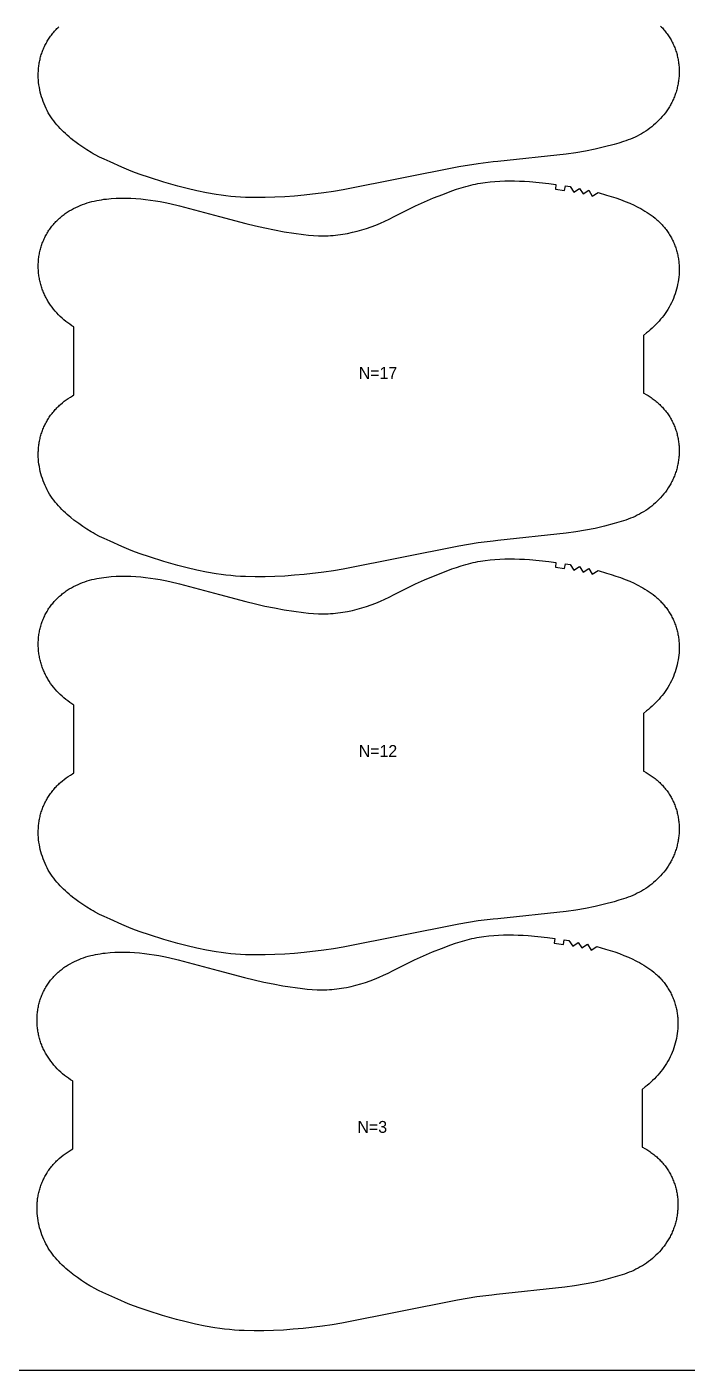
# Model space of a CAD drawing. Header units: inches. Extents: x -4 to 1930, y -82 to 1056.
# Drawn here: x 545 to 822, y -82 to 483 of the extents above; entities that cross this region are included whole.
import ezdxf

# ---------------------------------------------------------------- set-up
doc = ezdxf.new("R2010")
doc.units = ezdxf.units.IN

msp = doc.modelspace()

# ---------------------------------------------------------------- linework, layer by layer
at = {"layer": '1'}
for points in [[(-4.3819, -81.764), (1930.445, -81.764), (1930.445, 1055.9163), (-4.3819, 1055.9163), (-4.3819, -81.764)], [(661.168, 395.399), (663.2211, 395.1812), (665.2785, 395.014), (667.339, 394.9087), (668.3699, 394.8828), (669.401, 394.8766), (670.4322, 394.8914), (671.4631, 394.927), (672.4932, 394.9831), (673.5221, 395.0593), (674.5496, 395.1553), (675.5751, 395.2706), (676.5983, 395.4051), (677.6187, 395.5582), (678.6361, 395.7296), (679.6502, 395.9189), (681.6682, 396.3489), (683.6716, 396.8439), (685.6594, 397.3998), (687.6304, 398.0132), (689.5825, 398.6839), (691.5132, 399.4124), (693.4201, 400.1993), (695.3023, 401.0427), (697.1644, 401.931), (699.251, 402.9763), (708.2356, 407.4775), (711.9916, 409.1877), (715.7935, 410.7944), (719.6305, 412.313), (723.5012, 413.7468), (725.4499, 414.4293), (727.4102, 415.076), (729.3851, 415.6719), (730.379, 415.9463), (731.3777, 416.2024), (732.3813, 416.4389), (733.3896, 416.656), (734.4021, 416.8541), (735.4183, 417.0338), (737.4598, 417.3402), (739.5102, 417.5795), (741.5662, 417.7567), (743.626, 417.8776), (745.6883, 417.9486), (747.752, 417.9763), (749.8157, 417.9658), (751.8788, 417.918), (753.9406, 417.8325), (756.0002, 417.709), (760.1116, 417.3534), (764.2124, 416.8837), (767.2025, 416.4878), (767.2037, 416.4876), (766.9269, 414.5038), (770.8419, 413.9172), (771.159, 415.8919), (773.1319, 415.5639), (774.7375, 413.2462), (777.0652, 414.8366), (778.6059, 412.4772), (780.9764, 413.9998), (782.4421, 411.5941), (784.8595, 413.0409), (788.467, 412.0321), (790.4417, 411.4304), (792.4041, 410.7905), (794.3506, 410.106), (796.278, 409.3704), (798.1825, 408.5776), (800.0598, 407.7223), (800.9869, 407.2697), (801.9054, 406.7998), (802.8149, 406.3118), (803.7148, 405.8051), (804.6042, 405.2792), (805.4815, 404.7328), (806.3444, 404.1647), (807.1911, 403.5739), (808.0194, 402.959), (808.8273, 402.3189), (809.6128, 401.6524), (809.9965, 401.3088), (810.3739, 400.9583), (810.7446, 400.6005), (811.1086, 400.2357), (811.4658, 399.8641), (811.8159, 399.4857), (812.159, 399.1006), (812.4949, 398.7092), (812.8235, 398.3115), (813.1446, 397.9076), (813.4582, 397.4978), (813.7641, 397.0821), (814.0622, 396.6608), (814.3525, 396.2339), (814.6347, 395.8017), (814.9088, 395.3642), (815.1746, 394.9217), (815.4321, 394.4743), (815.6811, 394.0221), (815.9216, 393.5654), (816.1535, 393.1042), (816.3766, 392.6388), (816.591, 392.1693), (816.7965, 391.6959), (816.9931, 391.2188), (817.1807, 390.7381), (817.3593, 390.254), (817.5287, 389.7667), (817.6889, 389.2763), (817.8398, 388.7831), (817.9814, 388.2872), (818.1135, 387.7887), (818.2361, 387.2878), (818.3491, 386.7848), (818.4525, 386.2797), (818.5463, 385.7728), (818.6306, 385.2642), (818.7055, 384.754), (818.7709, 384.2426), (818.8271, 383.7299), (818.8741, 383.2163), (818.9119, 382.7018), (818.9406, 382.1867), (818.9603, 381.6711), (818.973, 380.6391), (818.9505, 379.6072), (818.8934, 378.5768), (818.8022, 377.5491), (818.6776, 376.5252), (818.5199, 375.5059), (818.3298, 374.4919), (818.1077, 373.4843), (817.8542, 372.4839), (817.5699, 371.4915), (817.2551, 370.5079), (816.9104, 369.5343), (816.536, 368.5716), (816.1317, 367.6213), (815.6977, 366.6846), (815.2339, 365.7628), (814.7405, 364.8572), (814.2174, 363.969), (813.6646, 363.0996), (813.0826, 362.2499), (812.4728, 361.4198), (811.8372, 360.6087), (811.1776, 359.816), (810.496, 359.0414), (809.7941, 358.2842), (809.0739, 357.544), (808.3372, 356.8202), (807.5858, 356.1124), (806.8206, 355.42), (806.0423, 354.7426), (805.2516, 354.0797), (803.973, 353.063), (803.973, 328.8161), (804.1209, 328.7416), (805.0269, 328.2473), (805.916, 327.723), (806.7868, 327.1687), (807.2149, 326.8805), (807.6378, 326.5848), (808.0555, 326.2817), (808.4676, 325.9713), (808.874, 325.6536), (809.2745, 325.3285), (809.669, 324.9962), (810.0572, 324.6566), (810.4389, 324.3098), (810.814, 323.9558), (811.1824, 323.5946), (811.5437, 323.2264), (811.8979, 322.8513), (812.2449, 322.4695), (812.5845, 322.081), (812.9166, 321.6861), (813.241, 321.2848), (813.5575, 320.8774), (813.8661, 320.4639), (814.1666, 320.0446), (814.4588, 319.6194), (814.7426, 319.1887), (815.0179, 318.7525), (815.2844, 318.311), (815.5422, 317.8643), (815.791, 317.4126), (816.0307, 316.9559), (816.2612, 316.4946), (816.4825, 316.0288), (816.6947, 315.5587), (816.8976, 315.0844), (817.0912, 314.6063), (817.2754, 314.1244), (817.4504, 313.6391), (817.6159, 313.1504), (817.772, 312.6587), (817.9187, 312.164), (818.0559, 311.6666), (818.1835, 311.1666), (818.3016, 310.6644), (818.4101, 310.16), (818.509, 309.6537), (818.5983, 309.1457), (818.6779, 308.6361), (818.748, 308.1251), (818.8085, 307.6129), (818.8595, 307.0997), (818.901, 306.5856), (818.9331, 306.0708), (818.9557, 305.5554), (818.969, 305.0396), (818.973, 304.5237), (818.9677, 304.0077), (818.9531, 303.4918), (818.9293, 302.9763), (818.8963, 302.4612), (818.8541, 301.9468), (818.8028, 301.4332), (818.7424, 300.9205), (818.673, 300.4091), (818.5945, 299.8989), (818.5069, 299.3903), (818.4103, 298.8833), (818.3047, 298.3781), (818.1901, 297.875), (818.0665, 297.3741), (817.9339, 296.8756), (817.7923, 296.3796), (817.6417, 295.8863), (817.4822, 295.3959), (817.3137, 294.9085), (817.1364, 294.4244), (816.9501, 293.9437), (816.7549, 293.4666), (816.5508, 292.9932), (816.338, 292.5237), (816.1166, 292.0581), (815.8868, 291.5965), (815.6486, 291.1392), (815.4023, 290.686), (815.1481, 290.2372), (814.886, 289.7928), (814.3388, 288.9177), (813.7621, 288.0615), (813.157, 287.2249), (812.5247, 286.4088), (811.8664, 285.6139), (811.183, 284.8407), (810.4752, 284.0899), (809.744, 283.362), (808.9902, 282.6576), (808.2146, 281.9773), (807.418, 281.3215), (806.6014, 280.691), (805.7655, 280.0862), (804.9114, 279.5072), (804.0402, 278.9542), (803.973, 278.9143), (803.1529, 278.4272), (802.2506, 277.9263), (801.3343, 277.4516), (800.4052, 277.0031), (799.4643, 276.5811), (798.5127, 276.185), (797.5515, 275.813), (796.5819, 275.4625), (795.605, 275.131), (793.6342, 274.5155), (791.6483, 273.9468), (787.6557, 272.8976), (783.6378, 271.9594), (779.5932, 271.1367), (775.5251, 270.4404), (771.4378, 269.8726), (742.7097, 266.8042), (740.7709, 266.5738), (734.5138, 265.8303), (726.367, 264.5033), (677.7984, 254.8116), (673.7245, 254.1518), (669.6385, 253.5677), (661.4426, 252.5869), (657.3319, 252.2188), (653.2144, 251.9352), (649.0924, 251.7312), (644.9669, 251.6079), (640.8393, 251.5738), (636.7132, 251.6606), (634.6522, 251.7604), (632.5936, 251.9008), (630.5383, 252.0826), (628.4872, 252.307), (626.4411, 252.574), (624.4005, 252.881), (620.3362, 253.6013), (616.2956, 254.4418), (612.2772, 255.3832), (608.2798, 256.4103), (602.3559, 258.096), (596.4203, 259.963), (592.5075, 261.2804), (590.5659, 261.979), (588.6394, 262.7155), (586.7303, 263.4952), (584.8349, 264.3092), (579.8136, 266.5738), (577.3065, 267.7045), (575.4483, 268.601), (573.6165, 269.5475), (572.7134, 270.0444), (571.8191, 270.5575), (570.0572, 271.6301), (568.3306, 272.7602), (566.6389, 273.9432), (564.9829, 275.1758), (564.646, 275.4436), (563.3675, 276.4602), (562.5768, 277.1232), (561.7985, 277.8006), (561.0332, 278.493), (560.2818, 279.2008), (559.5452, 279.9246), (558.825, 280.6648), (558.1231, 281.422), (557.4414, 282.1966), (556.7818, 282.9893), (556.1462, 283.8004), (555.5365, 284.6305), (554.9544, 285.4802), (554.4017, 286.3496), (553.8786, 287.2378), (553.3851, 288.1434), (552.9214, 289.0652), (552.4874, 290.0019), (552.0831, 290.9522), (551.7086, 291.9148), (551.3639, 292.8885), (551.0492, 293.8721), (550.7648, 294.8645), (550.5113, 295.8649), (550.2893, 296.8725), (550.0991, 297.8864), (549.9415, 298.9058), (549.8168, 299.9297), (549.7257, 300.9574), (549.6685, 301.9878), (549.646, 303.0197), (549.6587, 304.0517), (549.6784, 304.5673), (549.7071, 305.0824), (549.745, 305.5969), (549.7919, 306.1105), (549.8481, 306.6232), (549.9136, 307.1346), (549.9884, 307.6447), (550.0727, 308.1534), (550.1665, 308.6603), (550.2699, 309.1654), (550.383, 309.6684), (550.5056, 310.1693), (550.6377, 310.6677), (550.7792, 311.1637), (550.9301, 311.6569), (551.0903, 312.1473), (551.2598, 312.6346), (551.4383, 313.1187), (551.6259, 313.5994), (551.8225, 314.0765), (552.0281, 314.5499), (552.2424, 315.0194), (552.4656, 315.4848), (552.6974, 315.946), (552.9379, 316.4027), (553.1869, 316.8549), (553.4444, 317.3023), (553.7103, 317.7448), (553.9844, 318.1823), (554.2666, 318.6145), (554.5568, 319.0414), (554.8549, 319.4627), (555.1609, 319.8784), (555.4744, 320.2882), (555.7956, 320.6921), (556.1241, 321.0898), (556.46, 321.4812), (556.8031, 321.8662), (557.1533, 322.2447), (557.5104, 322.6163), (557.8744, 322.9811), (558.2452, 323.3388), (558.6225, 323.6894), (559.0062, 324.033), (559.7917, 324.6995), (560.5997, 325.3396), (561.428, 325.9545), (562.2746, 326.5453), (563.1376, 327.1134), (564.0148, 327.6598), (564.646, 328.033), (564.646, 356.5337), (564.5789, 356.5736), (563.7076, 357.1266), (562.8536, 357.7056), (562.0177, 358.3104), (561.201, 358.941), (560.4045, 359.5967), (559.6289, 360.277), (558.875, 360.9814), (558.1438, 361.7093), (557.4361, 362.4601), (556.7527, 363.2333), (556.0943, 364.0282), (555.4621, 364.8443), (554.857, 365.6809), (554.2802, 366.5371), (553.7331, 367.4122), (553.471, 367.8566), (553.2167, 368.3054), (552.9704, 368.7586), (552.7323, 369.216), (552.5025, 369.6775), (552.2811, 370.1431), (552.0682, 370.6126), (551.8642, 371.086), (551.669, 371.5631), (551.4827, 372.0438), (551.3053, 372.5279), (551.1369, 373.0153), (550.9773, 373.5057), (550.8268, 373.999), (550.6852, 374.495), (550.5526, 374.9935), (550.429, 375.4944), (550.3143, 375.9976), (550.2087, 376.5027), (550.1121, 377.0097), (550.0246, 377.5183), (549.9461, 378.0285), (549.8766, 378.54), (549.8162, 379.0526), (549.765, 379.5662), (549.7228, 380.0806), (549.6898, 380.5957), (549.666, 381.1113), (549.6514, 381.6271), (549.646, 382.1431), (549.65, 382.659), (549.6633, 383.1748), (549.686, 383.6902), (549.7181, 384.205), (549.7596, 384.7191), (549.8106, 385.2324), (549.8711, 385.7446), (549.9411, 386.2555), (550.0208, 386.7651), (550.11, 387.2731), (550.2089, 387.7794), (550.3174, 388.2838), (550.4355, 388.786), (550.5632, 389.286), (550.7004, 389.7834), (550.847, 390.2781), (551.0032, 390.7698), (551.1687, 391.2585), (551.3436, 391.7439), (551.5279, 392.2257), (551.7215, 392.7038), (551.9244, 393.1781), (552.1365, 393.6482), (552.3579, 394.114), (552.5884, 394.5753), (552.8281, 395.032), (553.0769, 395.4837), (553.3346, 395.9304), (553.6012, 396.3719), (553.8765, 396.8081), (554.1603, 397.2389), (554.4525, 397.664), (554.753, 398.0833), (555.0615, 398.4968), (555.3781, 398.9042), (555.7025, 399.3055), (556.0345, 399.7004), (556.3741, 400.0889), (556.7211, 400.4707), (557.0753, 400.8458), (557.4367, 401.214), (557.805, 401.5752), (558.1801, 401.9292), (558.5619, 402.276), (558.9501, 402.6156), (559.3445, 402.9479), (559.7451, 403.273), (560.1515, 403.5907), (560.5636, 403.9011), (560.9812, 404.2042), (561.4042, 404.4999), (561.8322, 404.7882), (562.7031, 405.3424), (563.5922, 405.8668), (564.4981, 406.361), (565.4194, 406.8251), (566.3549, 407.2593), (567.3034, 407.6642), (568.2639, 408.0402), (569.2351, 408.3878), (570.216, 408.7075), (571.2054, 408.9997), (572.2023, 409.265), (573.2055, 409.5039), (574.2143, 409.7176), (575.2281, 409.9074), (576.2461, 410.0746), (577.2678, 410.2205), (578.2925, 410.3464), (580.3481, 410.5434), (582.4082, 410.6744), (584.4707, 410.7424), (586.5339, 410.7486), (588.5962, 410.6944), (590.6562, 410.5815), (592.7127, 410.414), (594.7652, 410.1965), (596.8126, 409.9335), (598.8543, 409.6287), (600.889, 409.2822), (602.9156, 408.893), (604.9331, 408.4605), (608.941, 407.4786), (625.8233, 402.9763), (636.8574, 400.0336), (640.8697, 399.0657), (644.8987, 398.1701), (648.9443, 397.3528), (653.0043, 396.6112), (661.168, 395.399)], [(661.168, 236.539), (663.2211, 236.3212), (665.2785, 236.154), (667.339, 236.0487), (668.3699, 236.0228), (669.401, 236.0166), (670.4322, 236.0314), (671.4631, 236.067), (672.4932, 236.1231), (673.5221, 236.1993), (674.5496, 236.2953), (675.5751, 236.4106), (676.5983, 236.5451), (677.6187, 236.6982), (678.6361, 236.8696), (679.6502, 237.0589), (681.6682, 237.4889), (683.6716, 237.9839), (685.6594, 238.5398), (687.6304, 239.1532), (689.5825, 239.8239), (691.5132, 240.5524), (693.4201, 241.3393), (695.3023, 242.1827), (697.1644, 243.071), (699.251, 244.1163), (708.2356, 248.6175), (711.9916, 250.3277), (715.7935, 251.9344), (719.6305, 253.453), (723.5012, 254.8868), (725.4499, 255.5693), (727.4102, 256.216), (729.3851, 256.8119), (730.379, 257.0863), (731.3777, 257.3424), (732.3813, 257.5789), (733.3896, 257.796), (734.4021, 257.9941), (735.4183, 258.1738), (737.4598, 258.4802), (739.5102, 258.7195), (741.5662, 258.8967), (743.626, 259.0176), (745.6883, 259.0886), (747.752, 259.1163), (749.8157, 259.1058), (751.8788, 259.058), (753.9406, 258.9725), (756.0002, 258.849), (760.1116, 258.4934), (764.2124, 258.0237), (767.2025, 257.6278), (767.2037, 257.6276), (766.9269, 255.6438), (770.8419, 255.0572), (771.159, 257.0319), (773.1319, 256.7039), (774.7375, 254.3862), (777.0652, 255.9766), (778.6059, 253.6172), (780.9764, 255.1398), (782.4421, 252.7341), (784.8595, 254.1809), (788.467, 253.1721), (790.4417, 252.5704), (792.4041, 251.9305), (794.3506, 251.246), (796.278, 250.5104), (798.1825, 249.7176), (800.0598, 248.8623), (800.9869, 248.4097), (801.9054, 247.9398), (802.8149, 247.4518), (803.7148, 246.9451), (804.6042, 246.4192), (805.4815, 245.8728), (806.3444, 245.3047), (807.1911, 244.7139), (808.0194, 244.099), (808.8273, 243.4589), (809.6128, 242.7924), (809.9965, 242.4488), (810.3739, 242.0983), (810.7446, 241.7405), (811.1086, 241.3757), (811.4658, 241.0041), (811.8159, 240.6257), (812.159, 240.2406), (812.4949, 239.8492), (812.8235, 239.4515), (813.1446, 239.0476), (813.4582, 238.6378), (813.7641, 238.2221), (814.0622, 237.8008), (814.3525, 237.3739), (814.6347, 236.9417), (814.9088, 236.5042), (815.1746, 236.0617), (815.4321, 235.6143), (815.6811, 235.1621), (815.9216, 234.7054), (816.1535, 234.2442), (816.3766, 233.7788), (816.591, 233.3093), (816.7965, 232.8359), (816.9931, 232.3588), (817.1807, 231.8781), (817.3593, 231.394), (817.5287, 230.9067), (817.6889, 230.4163), (817.8398, 229.9231), (817.9814, 229.4272), (818.1135, 228.9287), (818.2361, 228.4278), (818.3491, 227.9248), (818.4525, 227.4197), (818.5463, 226.9128), (818.6306, 226.4042), (818.7055, 225.894), (818.7709, 225.3826), (818.8271, 224.8699), (818.8741, 224.3563), (818.9119, 223.8418), (818.9406, 223.3267), (818.9603, 222.8111), (818.973, 221.7791), (818.9505, 220.7472), (818.8934, 219.7168), (818.8022, 218.6891), (818.6776, 217.6652), (818.5199, 216.6459), (818.3298, 215.6319), (818.1077, 214.6243), (817.8542, 213.6239), (817.5699, 212.6315), (817.2551, 211.6479), (816.9104, 210.6743), (816.536, 209.7116), (816.1317, 208.7613), (815.6977, 207.8246), (815.2339, 206.9028), (814.7405, 205.9972), (814.2174, 205.109), (813.6646, 204.2396), (813.0826, 203.3899), (812.4728, 202.5598), (811.8372, 201.7487), (811.1776, 200.956), (810.496, 200.1814), (809.7941, 199.4242), (809.0739, 198.684), (808.3372, 197.9602), (807.5858, 197.2524), (806.8206, 196.56), (806.0423, 195.8826), (805.2516, 195.2197), (803.973, 194.203), (803.973, 169.9561), (804.1209, 169.8816), (805.0269, 169.3873), (805.916, 168.863), (806.7868, 168.3087), (807.2149, 168.0205), (807.6378, 167.7248), (808.0555, 167.4217), (808.4676, 167.1113), (808.874, 166.7936), (809.2745, 166.4685), (809.669, 166.1362), (810.0572, 165.7966), (810.4389, 165.4498), (810.814, 165.0958), (811.1824, 164.7346), (811.5437, 164.3664), (811.8979, 163.9913), (812.2449, 163.6095), (812.5845, 163.221), (812.9166, 162.8261), (813.241, 162.4248), (813.5575, 162.0174), (813.8661, 161.6039), (814.1666, 161.1846), (814.4588, 160.7594), (814.7426, 160.3287), (815.0179, 159.8925), (815.2844, 159.451), (815.5422, 159.0043), (815.791, 158.5526), (816.0307, 158.0959), (816.2612, 157.6346), (816.4825, 157.1688), (816.6947, 156.6987), (816.8976, 156.2244), (817.0912, 155.7463), (817.2754, 155.2644), (817.4504, 154.7791), (817.6159, 154.2904), (817.772, 153.7987), (817.9187, 153.304), (818.0559, 152.8066), (818.1835, 152.3066), (818.3016, 151.8044), (818.4101, 151.3), (818.509, 150.7937), (818.5983, 150.2857), (818.6779, 149.7761), (818.748, 149.2651), (818.8085, 148.7529), (818.8595, 148.2397), (818.901, 147.7256), (818.9331, 147.2108), (818.9557, 146.6954), (818.969, 146.1796), (818.973, 145.6637), (818.9677, 145.1477), (818.9531, 144.6318), (818.9293, 144.1163), (818.8963, 143.6012), (818.8541, 143.0868), (818.8028, 142.5732), (818.7424, 142.0605), (818.673, 141.5491), (818.5945, 141.0389), (818.5069, 140.5303), (818.4103, 140.0233), (818.3047, 139.5181), (818.1901, 139.015), (818.0665, 138.5141), (817.9339, 138.0156), (817.7923, 137.5196), (817.6417, 137.0263), (817.4822, 136.5359), (817.3137, 136.0485), (817.1364, 135.5644), (816.9501, 135.0837), (816.7549, 134.6066), (816.5508, 134.1332), (816.338, 133.6637), (816.1166, 133.1981), (815.8868, 132.7365), (815.6486, 132.2792), (815.4023, 131.826), (815.1481, 131.3772), (814.886, 130.9328), (814.3388, 130.0577), (813.7621, 129.2015), (813.157, 128.3649), (812.5247, 127.5488), (811.8664, 126.7539), (811.183, 125.9807), (810.4752, 125.2299), (809.744, 124.502), (808.9902, 123.7976), (808.2146, 123.1173), (807.418, 122.4615), (806.6014, 121.831), (805.7655, 121.2262), (804.9114, 120.6472), (804.0402, 120.0942), (803.973, 120.0543), (803.1529, 119.5672), (802.2506, 119.0663), (801.3343, 118.5916), (800.4052, 118.1431), (799.4643, 117.7211), (798.5127, 117.325), (797.5515, 116.953), (796.5819, 116.6025), (795.605, 116.271), (793.6342, 115.6555), (791.6483, 115.0868), (787.6557, 114.0376), (783.6378, 113.0994), (779.5932, 112.2767), (775.5251, 111.5804), (771.4378, 111.0126), (742.7097, 107.9442), (740.7709, 107.7138), (734.5138, 106.9703), (726.367, 105.6433), (677.7984, 95.9516), (673.7245, 95.2918), (669.6385, 94.7077), (661.4426, 93.7269), (657.3319, 93.3588), (653.2144, 93.0752), (649.0924, 92.8712), (644.9669, 92.7479), (640.8393, 92.7138), (636.7132, 92.8006), (634.6522, 92.9004), (632.5936, 93.0408), (630.5383, 93.2226), (628.4872, 93.447), (626.4411, 93.714), (624.4005, 94.021), (620.3362, 94.7413), (616.2956, 95.5818), (612.2772, 96.5232), (608.2798, 97.5503), (602.3559, 99.236), (596.4203, 101.103), (592.5075, 102.4204), (590.5659, 103.119), (588.6394, 103.8555), (586.7303, 104.6352), (584.8349, 105.4492), (579.8136, 107.7138), (577.3065, 108.8445), (575.4483, 109.741), (573.6165, 110.6875), (572.7134, 111.1844), (571.8191, 111.6975), (570.0572, 112.7701), (568.3306, 113.9002), (566.6389, 115.0832), (564.9829, 116.3158), (564.646, 116.5836), (563.3675, 117.6002), (562.5768, 118.2632), (561.7985, 118.9406), (561.0332, 119.633), (560.2818, 120.3408), (559.5452, 121.0646), (558.825, 121.8048), (558.1231, 122.562), (557.4414, 123.3366), (556.7818, 124.1293), (556.1462, 124.9404), (555.5365, 125.7705), (554.9544, 126.6202), (554.4017, 127.4896), (553.8786, 128.3778), (553.3851, 129.2834), (552.9214, 130.2052), (552.4874, 131.1419), (552.0831, 132.0922), (551.7086, 133.0548), (551.3639, 134.0285), (551.0492, 135.0121), (550.7648, 136.0045), (550.5113, 137.0049), (550.2893, 138.0125), (550.0991, 139.0264), (549.9415, 140.0458), (549.8168, 141.0697), (549.7257, 142.0974), (549.6685, 143.1278), (549.646, 144.1597), (549.6587, 145.1917), (549.6784, 145.7073), (549.7071, 146.2224), (549.745, 146.7369), (549.7919, 147.2505), (549.8481, 147.7632), (549.9136, 148.2746), (549.9884, 148.7847), (550.0727, 149.2934), (550.1665, 149.8003), (550.2699, 150.3054), (550.383, 150.8084), (550.5056, 151.3093), (550.6377, 151.8077), (550.7792, 152.3037), (550.9301, 152.7969), (551.0903, 153.2873), (551.2598, 153.7746), (551.4383, 154.2587), (551.6259, 154.7394), (551.8225, 155.2165), (552.0281, 155.6899), (552.2424, 156.1594), (552.4656, 156.6248), (552.6974, 157.086), (552.9379, 157.5427), (553.1869, 157.9949), (553.4444, 158.4423), (553.7103, 158.8848), (553.9844, 159.3223), (554.2666, 159.7545), (554.5568, 160.1814), (554.8549, 160.6027), (555.1609, 161.0184), (555.4744, 161.4282), (555.7956, 161.8321), (556.1241, 162.2298), (556.46, 162.6212), (556.8031, 163.0062), (557.1533, 163.3847), (557.5104, 163.7563), (557.8744, 164.1211), (558.2452, 164.4788), (558.6225, 164.8294), (559.0062, 165.173), (559.7917, 165.8395), (560.5997, 166.4796), (561.428, 167.0945), (562.2746, 167.6853), (563.1376, 168.2534), (564.0148, 168.7998), (564.646, 169.173), (564.646, 197.6737), (564.5789, 197.7136), (563.7076, 198.2666), (562.8536, 198.8456), (562.0177, 199.4504), (561.201, 200.081), (560.4045, 200.7367), (559.6289, 201.417), (558.875, 202.1214), (558.1438, 202.8493), (557.4361, 203.6001), (556.7527, 204.3733), (556.0943, 205.1682), (555.4621, 205.9843), (554.857, 206.8209), (554.2802, 207.6771), (553.7331, 208.5522), (553.471, 208.9966), (553.2167, 209.4454), (552.9704, 209.8986), (552.7323, 210.356), (552.5025, 210.8175), (552.2811, 211.2831), (552.0682, 211.7526), (551.8642, 212.226), (551.669, 212.7031), (551.4827, 213.1838), (551.3053, 213.6679), (551.1369, 214.1553), (550.9773, 214.6457), (550.8268, 215.139), (550.6852, 215.635), (550.5526, 216.1335), (550.429, 216.6344), (550.3143, 217.1376), (550.2087, 217.6427), (550.1121, 218.1497), (550.0246, 218.6583), (549.9461, 219.1685), (549.8766, 219.68), (549.8162, 220.1926), (549.765, 220.7062), (549.7228, 221.2206), (549.6898, 221.7357), (549.666, 222.2513), (549.6514, 222.7671), (549.646, 223.2831), (549.65, 223.799), (549.6633, 224.3148), (549.686, 224.8302), (549.7181, 225.345), (549.7596, 225.8591), (549.8106, 226.3724), (549.8711, 226.8846), (549.9411, 227.3955), (550.0208, 227.9051), (550.11, 228.4131), (550.2089, 228.9194), (550.3174, 229.4238), (550.4355, 229.926), (550.5632, 230.426), (550.7004, 230.9234), (550.847, 231.4181), (551.0032, 231.9098), (551.1687, 232.3985), (551.3436, 232.8839), (551.5279, 233.3657), (551.7215, 233.8438), (551.9244, 234.3181), (552.1365, 234.7882), (552.3579, 235.254), (552.5884, 235.7153), (552.8281, 236.172), (553.0769, 236.6237), (553.3346, 237.0704), (553.6012, 237.5119), (553.8765, 237.9481), (554.1603, 238.3789), (554.4525, 238.804), (554.753, 239.2233), (555.0615, 239.6368), (555.3781, 240.0442), (555.7025, 240.4455), (556.0345, 240.8404), (556.3741, 241.2289), (556.7211, 241.6107), (557.0753, 241.9858), (557.4367, 242.354), (557.805, 242.7152), (558.1801, 243.0692), (558.5619, 243.416), (558.9501, 243.7556), (559.3445, 244.0879), (559.7451, 244.413), (560.1515, 244.7307), (560.5636, 245.0411), (560.9812, 245.3442), (561.4042, 245.6399), (561.8322, 245.9282), (562.7031, 246.4824), (563.5922, 247.0068), (564.4981, 247.501), (565.4194, 247.9651), (566.3549, 248.3993), (567.3034, 248.8042), (568.2639, 249.1802), (569.2351, 249.5278), (570.216, 249.8475), (571.2054, 250.1397), (572.2023, 250.405), (573.2055, 250.6439), (574.2143, 250.8576), (575.2281, 251.0474), (576.2461, 251.2146), (577.2678, 251.3605), (578.2925, 251.4864), (580.3481, 251.6834), (582.4082, 251.8144), (584.4707, 251.8824), (586.5339, 251.8886), (588.5962, 251.8344), (590.6562, 251.7215), (592.7127, 251.554), (594.7652, 251.3365), (596.8126, 251.0735), (598.8543, 250.7687), (600.889, 250.4222), (602.9156, 250.033), (604.9331, 249.6005), (608.941, 248.6186), (625.8233, 244.1163), (636.8574, 241.1736), (640.8697, 240.2057), (644.8987, 239.3101), (648.9443, 238.4928), (653.0043, 237.7512), (661.168, 236.539)], [(660.64, 78.5612), (662.6931, 78.3435), (664.7506, 78.1762), (666.811, 78.0709), (667.8419, 78.045), (668.8731, 78.0389), (669.9042, 78.0536), (670.9351, 78.0892), (671.9652, 78.1453), (672.9942, 78.2215), (674.0216, 78.3175), (675.0471, 78.4328), (676.0703, 78.5673), (677.0908, 78.7204), (678.1081, 78.8919), (679.1222, 79.0811), (681.1402, 79.5111), (683.1436, 80.0061), (685.1314, 80.562), (687.1024, 81.1754), (689.0545, 81.8461), (690.9852, 82.5746), (692.8921, 83.3615), (694.7743, 84.2049), (696.6364, 85.0932), (698.723, 86.1385), (707.7076, 90.6397), (711.4636, 92.3499), (715.2656, 93.9566), (719.1026, 95.4753), (722.9732, 96.909), (724.9219, 97.5915), (726.8822, 98.2382), (728.8572, 98.8341), (729.8511, 99.1085), (730.8497, 99.3646), (731.8534, 99.6011), (732.8617, 99.8182), (733.8741, 100.0163), (734.8903, 100.196), (736.9318, 100.5024), (738.9822, 100.7418), (741.0382, 100.9189), (743.098, 101.0398), (745.1603, 101.1108), (747.224, 101.1385), (749.2878, 101.128), (751.3509, 101.0802), (753.4126, 100.9947), (755.4723, 100.8712), (759.5836, 100.5156), (763.6844, 100.0459), (766.6746, 99.65), (766.6757, 99.6498), (766.399, 97.666), (770.3139, 97.0794), (770.631, 99.0541), (772.6039, 98.7261), (774.2096, 96.4084), (776.5372, 97.9988), (778.0779, 95.6394), (780.4484, 97.1621), (781.9142, 94.7563), (784.3316, 96.2031), (787.939, 95.1943), (789.9137, 94.5926), (791.8761, 93.9527), (793.8227, 93.2682), (795.75, 92.5326), (797.6545, 91.7398), (799.5318, 90.8845), (800.4589, 90.432), (801.3774, 89.962), (802.2869, 89.474), (803.1868, 88.9674), (804.0763, 88.4414), (804.9535, 87.895), (805.8164, 87.3269), (806.6631, 86.7361), (807.4914, 86.1212), (808.2993, 85.4811), (809.0849, 84.8146), (809.4686, 84.4711), (809.8459, 84.1205), (810.2167, 83.7627), (810.5807, 83.398), (810.9378, 83.0263), (811.288, 82.6479), (811.6311, 82.2629), (811.9669, 81.8714), (812.2955, 81.4737), (812.6166, 81.0698), (812.9302, 80.66), (813.2361, 80.2443), (813.5343, 79.823), (813.8245, 79.3961), (814.1067, 78.9639), (814.3808, 78.5264), (814.6467, 78.0839), (814.9042, 77.6365), (815.1532, 77.1843), (815.3936, 76.7276), (815.6255, 76.2664), (815.8486, 75.801), (816.063, 75.3315), (816.2685, 74.8581), (816.4651, 74.381), (816.6528, 73.9003), (816.8313, 73.4162), (817.0007, 72.9289), (817.1609, 72.4385), (817.3118, 71.9453), (817.4534, 71.4494), (817.5855, 70.9509), (817.7081, 70.45), (817.8211, 69.947), (817.9245, 69.4419), (818.0183, 68.935), (818.1026, 68.4264), (818.1775, 67.9162), (818.243, 67.4048), (818.2992, 66.8921), (818.3461, 66.3785), (818.3839, 65.864), (818.4127, 65.3489), (818.4324, 64.8333), (818.445, 63.8013), (818.4225, 62.7694), (818.3654, 61.739), (818.2743, 60.7114), (818.1496, 59.6874), (817.9919, 58.6681), (817.8018, 57.6541), (817.5797, 56.6465), (817.3263, 55.6461), (817.0419, 54.6537), (816.7271, 53.6702), (816.3825, 52.6965), (816.008, 51.7338), (815.6037, 50.7835), (815.1697, 49.8468), (814.706, 48.925), (814.2125, 48.0194), (813.6894, 47.1312), (813.1367, 46.2618), (812.5546, 45.4121), (811.9449, 44.582), (811.3092, 43.7709), (810.6497, 42.9782), (809.968, 42.2036), (809.2661, 41.4464), (808.5459, 40.7062), (807.8093, 39.9824), (807.0578, 39.2746), (806.2926, 38.5822), (805.5143, 37.9048), (804.7236, 37.2419), (803.445, 36.2253), (803.445, 11.9783), (803.593, 11.9038), (804.4989, 11.4096), (805.388, 10.8852), (806.2588, 10.331), (806.6869, 10.0427), (807.1099, 9.747), (807.5275, 9.4439), (807.9396, 9.1335), (808.346, 8.8158), (808.7465, 8.4907), (809.141, 8.1584), (809.5292, 7.8188), (809.911, 7.472), (810.2861, 7.118), (810.6544, 6.7568), (811.0157, 6.3886), (811.37, 6.0135), (811.717, 5.6317), (812.0565, 5.2432), (812.3886, 4.8483), (812.713, 4.447), (813.0295, 4.0396), (813.3381, 3.6261), (813.6386, 3.2068), (813.9308, 2.7816), (814.2146, 2.3509), (814.4899, 1.9147), (814.7565, 1.4732), (815.0142, 1.0265), (815.263, 0.5748), (815.5027, 0.1181), (815.7332, -0.3432), (815.9546, -0.809), (816.1667, -1.2791), (816.3696, -1.7534), (816.5632, -2.2315), (816.7475, -2.7133), (816.9224, -3.1987), (817.0879, -3.6874), (817.244, -4.1791), (817.3907, -4.6738), (817.5279, -5.1712), (817.6555, -5.6712), (817.7736, -6.1734), (817.8822, -6.6778), (817.9811, -7.1841), (818.0703, -7.6921), (818.15, -8.2017), (818.22, -8.7127), (818.2805, -9.2248), (818.3315, -9.7381), (818.373, -10.2522), (818.4051, -10.767), (818.4278, -11.2824), (818.4411, -11.7982), (818.445, -12.3141), (818.4397, -12.8301), (818.4251, -13.3459), (818.4013, -13.8615), (818.3683, -14.3766), (818.3261, -14.891), (818.2748, -15.4046), (818.2145, -15.9172), (818.145, -16.4287), (818.0665, -16.9389), (817.979, -17.4475), (817.8824, -17.9545), (817.7768, -18.4596), (817.6621, -18.9628), (817.5385, -19.4637), (817.4059, -19.9622), (817.2643, -20.4582), (817.1137, -20.9515), (816.9542, -21.4419), (816.7858, -21.9293), (816.6084, -22.4134), (816.4221, -22.8941), (816.2269, -23.3712), (816.0228, -23.8446), (815.81, -24.3141), (815.5886, -24.7797), (815.3588, -25.2412), (815.1206, -25.6986), (814.8744, -26.1518), (814.6201, -26.6006), (814.358, -27.045), (813.8108, -27.9201), (813.2341, -28.7763), (812.629, -29.6129), (811.9967, -30.429), (811.3384, -31.2239), (810.655, -31.9971), (809.9472, -32.7479), (809.216, -33.4758), (808.4622, -34.1802), (807.6866, -34.8605), (806.8901, -35.5163), (806.0734, -36.1468), (805.2375, -36.7516), (804.3834, -37.3306), (803.5122, -37.8836), (803.445, -37.9235), (802.6249, -38.4106), (801.7226, -38.9115), (800.8064, -39.3862), (799.8773, -39.8347), (798.9364, -40.2567), (797.9847, -40.6528), (797.0235, -41.0248), (796.0539, -41.3753), (795.0771, -41.7068), (793.1062, -42.3223), (791.1203, -42.891), (787.1277, -43.9402), (783.1098, -44.8784), (779.0653, -45.7011), (774.9971, -46.3974), (770.9098, -46.9652), (742.1817, -50.0336), (740.2429, -50.264), (733.9858, -51.0075), (725.839, -52.3345), (677.2705, -62.0262), (673.1965, -62.686), (669.1105, -63.2701), (660.9147, -64.2508), (656.804, -64.619), (652.6864, -64.9026), (648.5644, -65.1066), (644.4389, -65.2299), (640.3113, -65.264), (636.1852, -65.1772), (634.1242, -65.0774), (632.0656, -64.937), (630.0103, -64.7552), (627.9592, -64.5308), (625.9132, -64.2638), (623.8725, -63.9568), (619.8082, -63.2365), (615.7676, -62.396), (611.7492, -61.4546), (607.7518, -60.4275), (601.828, -58.7418), (595.8923, -56.8748), (591.9795, -55.5574), (590.038, -54.8588), (588.1114, -54.1223), (586.2023, -53.3426), (584.3069, -52.5286), (579.2856, -50.264), (576.7785, -49.1333), (574.9203, -48.2367), (573.0886, -47.2903), (572.1854, -46.7934), (571.2911, -46.2803), (569.5292, -45.2077), (567.8026, -44.0776), (566.111, -42.8945), (564.455, -41.662), (564.1181, -41.3942), (562.8395, -40.3775), (562.0488, -39.7146), (561.2705, -39.0372), (560.5053, -38.3448), (559.7539, -37.637), (559.0172, -36.9132), (558.297, -36.173), (557.5951, -35.4158), (556.9135, -34.6412), (556.2539, -33.8485), (555.6183, -33.0374), (555.0085, -32.2073), (554.4264, -31.3576), (553.8737, -30.4882), (553.3506, -29.6), (552.8572, -28.6944), (552.3934, -27.7726), (551.9594, -26.8359), (551.5551, -25.8856), (551.1806, -24.9229), (550.836, -23.9493), (550.5212, -22.9657), (550.2369, -21.9733), (549.9834, -20.9729), (549.7613, -19.9653), (549.5712, -18.9513), (549.4135, -17.932), (549.2888, -16.9081), (549.1977, -15.8804), (549.1406, -14.85), (549.1181, -13.8181), (549.1307, -12.7861), (549.1505, -12.2705), (549.1792, -11.7554), (549.217, -11.2409), (549.2639, -10.7273), (549.3201, -10.2146), (549.3856, -9.7032), (549.4605, -9.193), (549.5448, -8.6844), (549.6386, -8.1775), (549.742, -7.6724), (549.855, -7.1694), (549.9776, -6.6685), (550.1097, -6.17), (550.2513, -5.6741), (550.4022, -5.1809), (550.5624, -4.6905), (550.7318, -4.2032), (550.9103, -3.7191), (551.098, -3.2384), (551.2946, -2.7613), (551.5001, -2.2879), (551.7145, -1.8184), (551.9376, -1.353), (552.1695, -0.8918), (552.4099, -0.4351), (552.659, 0.0171), (552.9164, 0.4645), (553.1823, 0.907), (553.4564, 1.3445), (553.7386, 1.7767), (554.0288, 2.2036), (554.327, 2.6249), (554.6329, 3.0406), (554.9465, 3.4504), (555.2676, 3.8543), (555.5962, 4.252), (555.932, 4.6434), (556.2751, 5.0284), (556.6253, 5.4069), (556.9825, 5.7785), (557.3465, 6.1433), (557.7172, 6.5011), (558.0945, 6.8516), (558.4783, 7.1952), (559.2638, 7.8617), (560.0717, 8.5018), (560.9, 9.1167), (561.7467, 9.7075), (562.6096, 10.2756), (563.4868, 10.822), (564.1181, 11.1952), (564.1181, 39.6959), (564.0509, 39.7358), (563.1797, 40.2888), (562.3256, 40.8678), (561.4897, 41.4726), (560.673, 42.1032), (559.8765, 42.7589), (559.1009, 43.4392), (558.3471, 44.1436), (557.6159, 44.8715), (556.9081, 45.6223), (556.2247, 46.3955), (555.5664, 47.1904), (554.9341, 48.0065), (554.329, 48.8431), (553.7523, 49.6993), (553.2051, 50.5744), (552.943, 51.0188), (552.6887, 51.4676), (552.4425, 51.9208), (552.2043, 52.3782), (551.9745, 52.8397), (551.7531, 53.3053), (551.5403, 53.7748), (551.3362, 54.2482), (551.141, 54.7253), (550.9547, 55.206), (550.7773, 55.6901), (550.6089, 56.1775), (550.4494, 56.6679), (550.2988, 57.1612), (550.1572, 57.6572), (550.0246, 58.1557), (549.901, 58.6567), (549.7864, 59.1598), (549.6807, 59.6649), (549.5841, 60.1719), (549.4966, 60.6805), (549.4181, 61.1907), (549.3486, 61.7022), (549.2883, 62.2148), (549.237, 62.7284), (549.1948, 63.2429), (549.1618, 63.7579), (549.138, 64.2735), (549.1234, 64.7893), (549.1181, 65.3053), (549.122, 65.8213), (549.1353, 66.337), (549.158, 66.8524), (549.1901, 67.3672), (549.2316, 67.8813), (549.2826, 68.3946), (549.3431, 68.9068), (549.4132, 69.4177), (549.4928, 69.9273), (549.582, 70.4353), (549.6809, 70.9416), (549.7895, 71.446), (549.9076, 71.9483), (550.0352, 72.4482), (550.1724, 72.9456), (550.3191, 73.4403), (550.4752, 73.9321), (550.6407, 74.4207), (550.8157, 74.9061), (550.9999, 75.3879), (551.1935, 75.866), (551.3964, 76.3403), (551.6085, 76.8104), (551.8299, 77.2762), (552.0604, 77.7376), (552.3001, 78.1942), (552.5489, 78.6459), (552.8066, 79.0926), (553.0732, 79.5341), (553.3485, 79.9703), (553.6323, 80.4011), (553.9245, 80.8262), (554.225, 81.2455), (554.5336, 81.659), (554.8501, 82.0664), (555.1745, 82.4677), (555.5066, 82.8626), (555.8462, 83.2511), (556.1931, 83.6329), (556.5474, 84.008), (556.9087, 84.3763), (557.277, 84.7374), (557.6522, 85.0914), (558.0339, 85.4382), (558.4221, 85.7778), (558.8166, 86.1101), (559.2171, 86.4352), (559.6235, 86.7529), (560.0356, 87.0633), (560.4532, 87.3664), (560.8762, 87.6621), (561.3043, 87.9504), (562.1751, 88.5046), (563.0642, 89.029), (563.9701, 89.5232), (564.8914, 89.9873), (565.8269, 90.4215), (566.7754, 90.8264), (567.7359, 91.2024), (568.7071, 91.55), (569.688, 91.8697), (570.6775, 92.1619), (571.6743, 92.4272), (572.6775, 92.6661), (573.6863, 92.8798), (574.7001, 93.0696), (575.7181, 93.2368), (576.7398, 93.3827), (577.7645, 93.5086), (579.8201, 93.7056), (581.8803, 93.8366), (583.9427, 93.9046), (586.006, 93.9108), (588.0683, 93.8566), (590.1282, 93.7437), (592.1848, 93.5762), (594.2372, 93.3587), (596.2847, 93.0958), (598.3263, 92.7909), (600.361, 92.4444), (602.3877, 92.0552), (604.4051, 91.6227), (608.4131, 90.6408), (625.2953, 86.1385), (636.3294, 83.1958), (640.3417, 82.2279), (644.3708, 81.3323), (648.4164, 80.515), (652.4764, 79.7734), (660.64, 78.5612)]]:
    msp.add_lwpolyline(points, close=True, dxfattribs=at)
msp.add_lwpolyline([(811.1824, 482.9546), (811.5437, 482.5864), (811.8979, 482.2113), (812.2449, 481.8295), (812.5845, 481.441), (812.9166, 481.0461), (813.241, 480.6448), (813.5575, 480.2374), (813.8661, 479.8239), (814.1666, 479.4046), (814.4588, 478.9794), (814.7426, 478.5487), (815.0179, 478.1125), (815.2844, 477.671), (815.5422, 477.2243), (815.791, 476.7726), (816.0307, 476.3159), (816.2612, 475.8546), (816.4825, 475.3888), (816.6947, 474.9187), (816.8976, 474.4444), (817.0912, 473.9663), (817.2754, 473.4844), (817.4504, 472.9991), (817.6159, 472.5104), (817.772, 472.0187), (817.9187, 471.524), (818.0559, 471.0266), (818.1835, 470.5266), (818.3016, 470.0244), (818.4101, 469.52), (818.509, 469.0137), (818.5983, 468.5057), (818.6779, 467.9961), (818.748, 467.4851), (818.8085, 466.9729), (818.8595, 466.4597), (818.901, 465.9456), (818.9331, 465.4308), (818.9557, 464.9154), (818.969, 464.3996), (818.973, 463.8837), (818.9677, 463.3677), (818.9531, 462.8518), (818.9293, 462.3363), (818.8963, 461.8212), (818.8541, 461.3068), (818.8028, 460.7932), (818.7424, 460.2805), (818.673, 459.7691), (818.5945, 459.2589), (818.5069, 458.7503), (818.4103, 458.2433), (818.3047, 457.7381), (818.1901, 457.235), (818.0665, 456.7341), (817.9339, 456.2356), (817.7923, 455.7396), (817.6417, 455.2463), (817.4822, 454.7559), (817.3137, 454.2685), (817.1364, 453.7844), (816.9501, 453.3037), (816.7549, 452.8266), (816.5508, 452.3532), (816.338, 451.8837), (816.1166, 451.4181), (815.8868, 450.9565), (815.6486, 450.4992), (815.4023, 450.046), (815.1481, 449.5972), (814.886, 449.1528), (814.3388, 448.2777), (813.7621, 447.4215), (813.157, 446.5849), (812.5247, 445.7688), (811.8664, 444.9739), (811.183, 444.2007), (810.4752, 443.4499), (809.744, 442.722), (808.9902, 442.0176), (808.2146, 441.3373), (807.418, 440.6815), (806.6014, 440.051), (805.7655, 439.4462), (804.9114, 438.8672), (804.0402, 438.3142), (803.973, 438.2743), (803.1529, 437.7872), (802.2506, 437.2863), (801.3343, 436.8116), (800.4052, 436.3631), (799.4643, 435.9411), (798.5127, 435.545), (797.5515, 435.173), (796.5819, 434.8225), (795.605, 434.491), (793.6342, 433.8755), (791.6483, 433.3068), (787.6557, 432.2576), (783.6378, 431.3194), (779.5932, 430.4967), (775.5251, 429.8004), (771.4378, 429.2326), (742.7097, 426.1642), (740.7709, 425.9338), (734.5138, 425.1903), (726.367, 423.8633), (677.7984, 414.1716), (673.7245, 413.5118), (669.6385, 412.9277), (661.4426, 411.9469), (657.3319, 411.5788), (653.2144, 411.2952), (649.0924, 411.0912), (644.9669, 410.9679), (640.8393, 410.9338), (636.7132, 411.0206), (634.6522, 411.1204), (632.5936, 411.2608), (630.5383, 411.4426), (628.4872, 411.667), (626.4411, 411.934), (624.4005, 412.241), (620.3362, 412.9613), (616.2956, 413.8018), (612.2772, 414.7432), (608.2798, 415.7703), (602.3559, 417.456), (596.4203, 419.323), (592.5075, 420.6404), (590.5659, 421.339), (588.6394, 422.0755), (586.7303, 422.8552), (584.8349, 423.6692), (579.8136, 425.9338), (577.3065, 427.0645), (575.4483, 427.961), (573.6165, 428.9075), (572.7134, 429.4044), (571.8191, 429.9175), (570.0572, 430.9901), (568.3306, 432.1202), (566.6389, 433.3032), (564.9829, 434.5358), (564.646, 434.8036), (563.3675, 435.8202), (562.5768, 436.4832), (561.7985, 437.1606), (561.0332, 437.853), (560.2818, 438.5608), (559.5452, 439.2846), (558.825, 440.0248), (558.1231, 440.782), (557.4414, 441.5566), (556.7818, 442.3493), (556.1462, 443.1604), (555.5365, 443.9905), (554.9544, 444.8402), (554.4017, 445.7096), (553.8786, 446.5978), (553.3851, 447.5034), (552.9214, 448.4252), (552.4874, 449.3619), (552.0831, 450.3122), (551.7086, 451.2748), (551.3639, 452.2485), (551.0492, 453.2321), (550.7648, 454.2245), (550.5113, 455.2249), (550.2893, 456.2325), (550.0991, 457.2464), (549.9415, 458.2658), (549.8168, 459.2897), (549.7257, 460.3174), (549.6685, 461.3478), (549.646, 462.3797), (549.6587, 463.4117), (549.6784, 463.9273), (549.7071, 464.4424), (549.745, 464.9569), (549.7919, 465.4705), (549.8481, 465.9832), (549.9136, 466.4946), (549.9884, 467.0047), (550.0727, 467.5134), (550.1665, 468.0203), (550.2699, 468.5254), (550.383, 469.0284), (550.5056, 469.5293), (550.6377, 470.0277), (550.7792, 470.5237), (550.9301, 471.0169), (551.0903, 471.5073), (551.2598, 471.9946), (551.4383, 472.4787), (551.6259, 472.9594), (551.8225, 473.4365), (552.0281, 473.9099), (552.2424, 474.3794), (552.4656, 474.8448), (552.6974, 475.306), (552.9379, 475.7627), (553.1869, 476.2149), (553.4444, 476.6623), (553.7103, 477.1048), (553.9844, 477.5423), (554.2666, 477.9745), (554.5568, 478.4014), (554.8549, 478.8227), (555.1609, 479.2384), (555.4744, 479.6482), (555.7956, 480.0521), (556.1241, 480.4498), (556.46, 480.8412), (556.8031, 481.2262), (557.1533, 481.6047), (557.5104, 481.9763), (557.8744, 482.3411), (558.2452, 482.6988)], dxfattribs=at)

# ---------------------------------------------------------------- texts
for s, p in [('N=17', (684.3095, 334.7751)), ('N=12', (684.3095, 175.9151)), ('N=3', (683.7816, 17.9373))]:
    msp.add_text(s, height=5, dxfattribs=at).set_placement(p)

doc.saveas('drawing.dxf')
